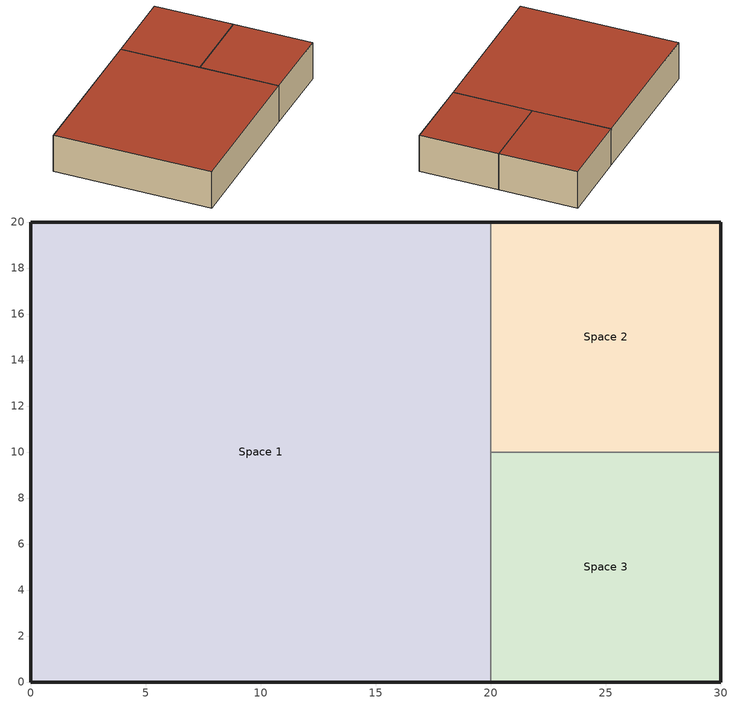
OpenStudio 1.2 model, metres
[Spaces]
Space 1
 floor ground: 0,0 0,20 20,20 20,10 20,0 z0
 wall outside: 20,20 0,20 0,0 20,0 z0:5
 wall to Space 2: 20,10 20,20 z0:5
 wall to Space 3: 20,0 20,10 z0:5
 roof outside: 20,0 20,10 20,20 0,20 0,0 z5
Space 2
 floor ground: 20,10 20,20 30,20 30,10 z0
 wall outside: 30,10 30,20 20,20 z0:5
 wall to Space 3: 20,10 30,10 z0:5
 roof outside: 30,10 30,20 20,20 20,10 z5
Space 3
 floor ground: 20,0 20,10 30,10 30,0 z0
 wall outside: 20,0 30,0 30,10 z0:5
 roof outside: 30,0 30,10 20,10 20,0 z5
[Building]
Building 1: Default Construction Set=Building Default Constructions
[Material] Roughness=Smooth
Name | Thickness {m} | Conductivity {W/m-K} | Density {kg/m3} | Specific Heat {J/kg-K}
Plywood - 5/8in | 0.015875 | 0.12 | 544 | 1210
Expanded Polystyrene - 2in | 0.0508 | 0.0352 | 24 | 1210
Heavyweight Concrete  6in | 0.1524 | 1.95 | 2242.6 | 900
[WindowMaterial:SimpleGlazingSystem]
Glass: U-Factor {W/m2-K}=0.1; Solar Heat Gain Coefficient=0.3; Visible Transmittance=0.7
[Construction]
Ext Wall Construction: Plywood - 5/8in, Expanded Polystyrene - 2in, Heavyweight Concrete  6in
Int Wall Construction: Plywood - 5/8in, Plywood - 5/8in
Roof Construction: Plywood - 5/8in, Expanded Polystyrene - 2in, Expanded Polystyrene - 2in, Plywood - 5/8in
Window Construction: Glass
[DefaultSurfaceConstructions]
Name | Floor Construction | Wall Construction | Roof Ceiling Construction
Default Surface Constructions 1 | Ext Wall Construction | Ext Wall Construction | Roof Construction
Default Surface Constructions 2 | Int Wall Construction | Int Wall Construction
[DefaultSubSurfaceConstructions]
Default Sub Surface Constructions 1: Fixed Window Construction=Window Construction; Door Construction=Window Construction
[DefaultConstructionSet]
Building Default Constructions: Default Exterior Surface Constructions=Default Surface Constructions 1; Default Interior Surface Constructions=Default Surface Constructions 2; Default Ground Contact Surface Constructions=Default Surface Constructions 1; Default Exterior SubSurface Constructions=Default Sub Surface Constructions 1; Default Interior SubSurface Constructions=Default Sub Surface Constructions 1
[BuildingStory]
First Floor: Nominal Floor to Floor Height {m}=5
[Space] Building Story=First Floor
Name | Space Type
Space 1; Space 2 | Space Type A
Space 3 | Space Type B
[People:Definition]
People Def - 1 person/200sf: Number of People Calculation Method=People/Area; People per Space Floor Area {person/m2}=0.05382; Fraction Radiant=0.3; Sensible Heat Fraction=0.1
[Lights:Definition] Design Level Calculation Method=Watts/Area; Fraction Radiant=0.3; Fraction Visible=0.2; Return Air Fraction=0
Name | Watts per Space Floor Area {W/m2}
Lights Def - 1 W/sf | 11
Lights Def - 2 W/sf | 22
[DesignSpecification:OutdoorAir]
Design OA: Outdoor Air Flow per Person {m3/s-person}=0.010765
[SpaceType] Default Schedule Set=Building Default Schedule Set; Design Specification Outdoor Air Object=Design OA
Space Type A; Space Type B
[People] People Definition=People Def - 1 person/200sf
Name | Space or SpaceType
People for Space Type A | Space Type A
People for Space Type B | Space Type B
[Lights]
Name | Lights Definition | Space or SpaceType
Lights for Space Type A | Lights Def - 1 W/sf | Space Type A
Lights for Space Type B | Lights Def - 2 W/sf | Space Type B
[DefaultScheduleSet]
Building Default Schedule Set: Number of People Schedule=Occupancy Schedule; People Activity Level Schedule=People Activity Schedule; Lighting Schedule=Lighting Schedule
[Schedule:Ruleset]
Name | Default Day Schedule
Occupancy Schedule | Occupancy Schedule Week Day
Lighting Schedule | Lighting Schedule Week Day
People Activity Schedule | People Activity Schedule All Days
[Schedule:Day]
Occupancy Schedule Week Day; Lighting Schedule Week Day: 9, 0, 0, 18, 0, 0.9, 24, 0, 0
Occupancy Schedule Saturday; Occupancy Schedule Sunday; Lighting Schedule Saturday; Lighting Schedule Sunday: 9, 0, 0, 17, 0, 0.5, 24, 0, 0
People Activity Schedule All Days: 24, 0, 120
[Schedule:Rule]
Name | Schedule Ruleset | Rule Order | Day Schedule | Apply Saturday | Date Specification Type | Start Month | Start Day | End Month | End Day | Apply Sunday
Occupancy Schedule Saturday Rule | Occupancy Schedule | 1 | Occupancy Schedule Saturday | Yes | DateRange | 5 | 4 | 6 | 4
Occupancy Schedule Sunday Rule | Occupancy Schedule | 0 | Occupancy Schedule Sunday |  |  |  |  |  |  | Yes
Lighting Schedule Saturday Rule | Lighting Schedule | 1 | Lighting Schedule Saturday | Yes
Lighting Schedule Sunday Rule | Lighting Schedule | 0 | Lighting Schedule Sunday |  |  |  |  |  |  | Yes
